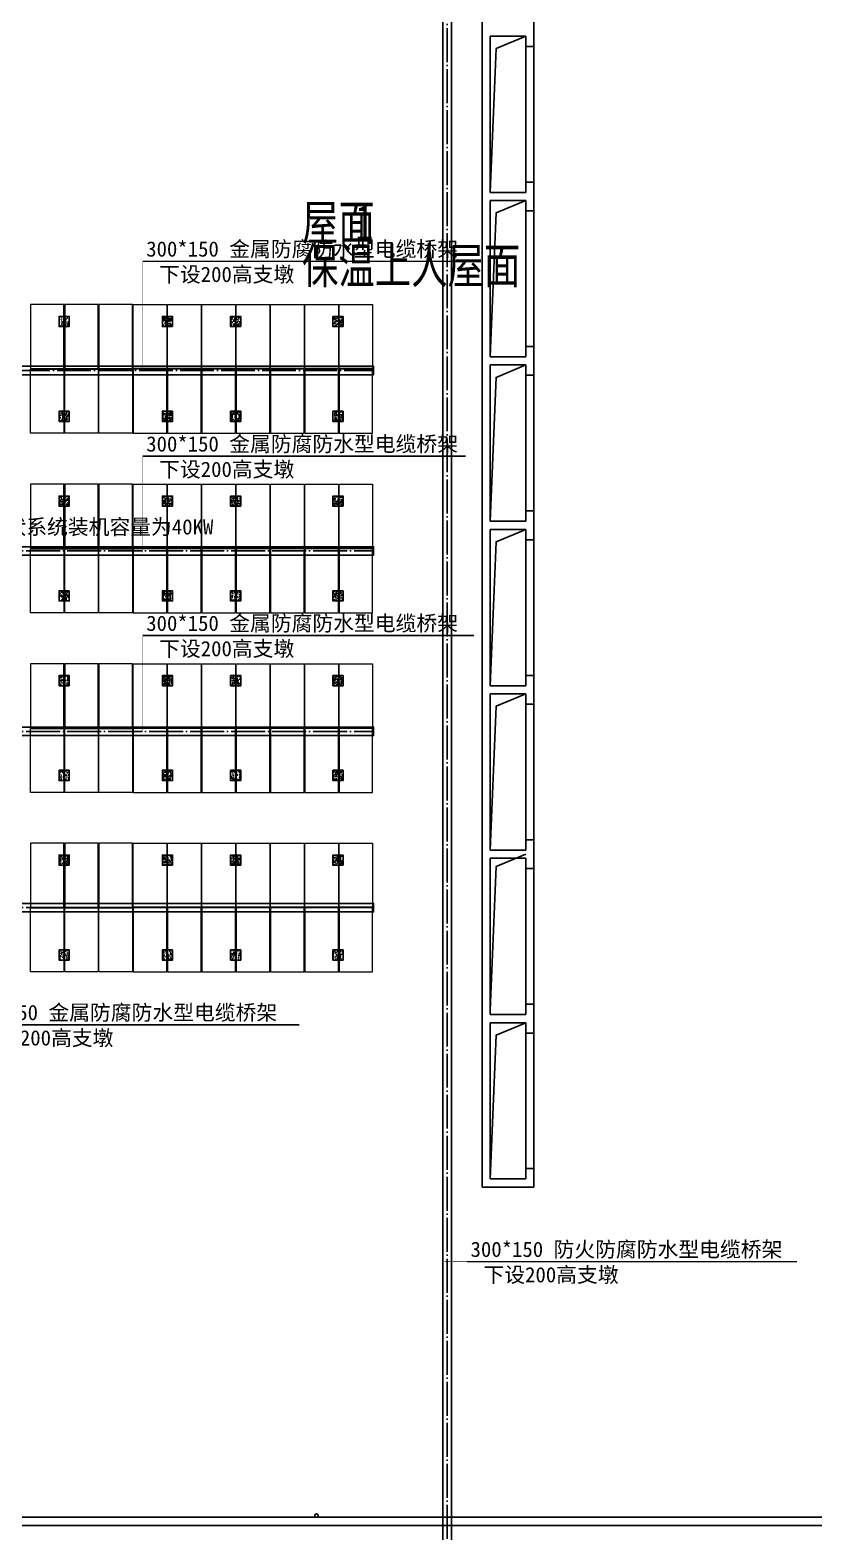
# Model space of a CAD drawing. Header units: millimetres. Extents: x -633009578 to 5705885, y -633235091 to 2571734.
# Drawn here: x 2802523 to 2825657, y 1718621 to 1762923 of the extents above; entities that cross this region are included whole.
import ezdxf

# ---------------------------------------------------------------- set-up
doc = ezdxf.new("R2010")
doc.units = ezdxf.units.MM
doc.header["$LTSCALE"] = 1000
doc.header["$MEASUREMENT"] = 0
doc.linetypes.add('DASH', pattern=[0.35, 0.25, -0.1])
doc.linetypes.add('DOTE', pattern=[2.42, 2, -0.2, 0.02, -0.2])
doc.layers.get('0').update_dxf_attribs({"color": 9})
for name, color, linetype in [('3T_WOOD', 21, 'Continuous'), ('A-OTHER(其它)', 192, 'Continuous'), ('A-ROOF(屋顶)', 11, 'Continuous'), ('A-ST(雨水管)', 161, 'Continuous'), ('A-TEXT(房间)', 243, 'Continuous'), ('A-WALL(墙)', 255, 'Continuous'), ('A-WINDOW（窗）', 4, 'Continuous'), ('尺寸线层', 3, 'Continuous'), ('电-桥架', 4, 'Continuous'), ('设备-箱柜', 3, 'Continuous')]:
    doc.layers.add(name, color=color, linetype=linetype)
doc.styles.add('_TCH', font='simhei.ttf', dxfattribs={"width": 0.75, "bigfont": 'hztxt.shx'})
doc.styles.add('ELEC-DIM', font='simhei.ttf')

# ---------------------------------------------------------------- blocks, each defined once
blk = doc.blocks.new('3030')
h = blk.add_hatch()
h.set_pattern_fill('AR-CONC', color=256, scale=20, angle=180, style=0)
h.set_pattern_definition([(230, (0, 0), (-143.4520365, 12.550427), [15, -165]), (175, (0, 0), (27.7502667, -150.4384267), [12, -132]), (280.4514, (-11.95, 1.05), (-115.7018763, -137.8879084), [12.748038, -140.2284224]), (226.1842, (-2e-14, -40), (-213.4482097, 33.103803), [22.5, -247.5]), (276.6356, (-17.79, -37.24), (-186.932541, -194.823574), [19.1220576, -210.3426]), (171.1842, (-2e-14, -40), (-186.932389, -194.82372), [18, -198]), (201, (-20, -30), (-119.3814104, 80.5237781), [15, -165]), (146, (-20, -30), (-48.6630664, -145.030009), [12, -132]), (251.4514, (-29.95, -23.29), (-168.0445257, -64.5060993), [12.748038, -140.2284224]), (217.5, (0, 0), (-2.43197106, -66.57877077), [0, -130.4, 0, -134, 0, -132.5]), (187.5, (0, 0), (-52.6139075, -78.8823424), [0, -76.4, 0, -127.4, 0, -50.5]), (147.5, (44.6, -3e-14), (-106.76448723, 4.51097435), [0, -50, 0, -156, 0, -207]), (137.5, (64.6, -4e-14), (-116.6372339, -20.0209965), [0, -65, 0, -103.6, 0, -147])])
h.paths.add_polyline_path([(7589906, -2127884), (7589906, -2127584), (7590206, -2127584), (7590206, -2127884)])
blk.add_lwpolyline([(7589906, -2127884), (7589906, -2127584), (7590206, -2127584), (7590206, -2127884)], close=True)
blk = doc.blocks.new('G$C91E54488')
at = {"color": 8, "lineweight": 0}
for points in [[(-112542.8, 103411.2), (-112542.8, 101522.2), (-111550.8, 101522.2), (-111550.8, 103411.2)], [(-111530.8, 103411.2), (-111530.8, 101522.2), (-110538.8, 101522.2), (-110538.8, 103411.2)], [(-110518.8, 103411.2), (-110518.8, 101522.2), (-109526.8, 101522.2), (-109526.8, 103411.2)], [(-108514.8, 103411.2), (-108514.8, 101522.2), (-109506.8, 101522.2), (-109506.8, 103411.2)], [(-107502.8, 103411.2), (-107502.8, 101522.2), (-108494.8, 101522.2), (-108494.8, 103411.2)], [(-106490.8, 103411.2), (-106490.8, 101522.2), (-107482.8, 101522.2), (-107482.8, 103411.2)], [(-105478.8, 103411.2), (-105478.8, 101522.2), (-106470.8, 101522.2), (-106470.8, 103411.2)], [(-104466.8, 103411.2), (-104466.8, 101522.2), (-105458.8, 101522.2), (-105458.8, 103411.2)], [(-103454.8, 103411.2), (-103454.8, 101522.2), (-104446.8, 101522.2), (-104446.8, 103411.2)], [(-102442.8, 103411.2), (-102442.8, 101522.2), (-103434.8, 101522.2), (-103434.8, 103411.2)], [(-112542.8, 99615.2), (-112542.8, 101504.2), (-111550.8, 101504.2), (-111550.8, 99615.2)], [(-111530.8, 99615.2), (-111530.8, 101504.2), (-110538.8, 101504.2), (-110538.8, 99615.2)], [(-110518.8, 99615.2), (-110518.8, 101504.2), (-109526.8, 101504.2), (-109526.8, 99615.2)], [(-108514.8, 99615.2), (-108514.8, 101504.2), (-109506.8, 101504.2), (-109506.8, 99615.2)], [(-107502.8, 99615.2), (-107502.8, 101504.2), (-108494.8, 101504.2), (-108494.8, 99615.2)], [(-106490.8, 99615.2), (-106490.8, 101504.2), (-107482.8, 101504.2), (-107482.8, 99615.2)], [(-105478.8, 99615.2), (-105478.8, 101504.2), (-106470.8, 101504.2), (-106470.8, 99615.2)], [(-104466.8, 99615.2), (-104466.8, 101504.2), (-105458.8, 101504.2), (-105458.8, 99615.2)], [(-103454.8, 99615.2), (-103454.8, 101504.2), (-104446.8, 101504.2), (-104446.8, 99615.2)], [(-102442.8, 99615.2), (-102442.8, 101504.2), (-103434.8, 101504.2), (-103434.8, 99615.2)], [(-112542.8, 98115.2), (-112542.8, 96226.2), (-111550.8, 96226.2), (-111550.8, 98115.2)], [(-111530.8, 98115.2), (-111530.8, 96226.2), (-110538.8, 96226.2), (-110538.8, 98115.2)], [(-110518.8, 98115.2), (-110518.8, 96226.2), (-109526.8, 96226.2), (-109526.8, 98115.2)], [(-108514.8, 98115.2), (-108514.8, 96226.2), (-109506.8, 96226.2), (-109506.8, 98115.2)], [(-107502.8, 98115.2), (-107502.8, 96226.2), (-108494.8, 96226.2), (-108494.8, 98115.2)], [(-106490.8, 98115.2), (-106490.8, 96226.2), (-107482.8, 96226.2), (-107482.8, 98115.2)], [(-105478.8, 98115.2), (-105478.8, 96226.2), (-106470.8, 96226.2), (-106470.8, 98115.2)], [(-104466.8, 98115.2), (-104466.8, 96226.2), (-105458.8, 96226.2), (-105458.8, 98115.2)], [(-103454.8, 98115.2), (-103454.8, 96226.2), (-104446.8, 96226.2), (-104446.8, 98115.2)], [(-102442.8, 98115.2), (-102442.8, 96226.2), (-103434.8, 96226.2), (-103434.8, 98115.2)], [(-112542.8, 94319.2), (-112542.8, 96208.2), (-111550.8, 96208.2), (-111550.8, 94319.2)], [(-111530.8, 94319.2), (-111530.8, 96208.2), (-110538.8, 96208.2), (-110538.8, 94319.2)], [(-110518.8, 94319.2), (-110518.8, 96208.2), (-109526.8, 96208.2), (-109526.8, 94319.2)], [(-108514.8, 94319.2), (-108514.8, 96208.2), (-109506.8, 96208.2), (-109506.8, 94319.2)], [(-107502.8, 94319.2), (-107502.8, 96208.2), (-108494.8, 96208.2), (-108494.8, 94319.2)], [(-106490.8, 94319.2), (-106490.8, 96208.2), (-107482.8, 96208.2), (-107482.8, 94319.2)], [(-105478.8, 94319.2), (-105478.8, 96208.2), (-106470.8, 96208.2), (-106470.8, 94319.2)], [(-104466.8, 94319.2), (-104466.8, 96208.2), (-105458.8, 96208.2), (-105458.8, 94319.2)], [(-103454.8, 94319.2), (-103454.8, 96208.2), (-104446.8, 96208.2), (-104446.8, 94319.2)], [(-102442.8, 94319.2), (-102442.8, 96208.2), (-103434.8, 96208.2), (-103434.8, 94319.2)], [(-112542.8, 92819.2), (-112542.8, 90930.2), (-111550.8, 90930.2), (-111550.8, 92819.2)], [(-111530.8, 92819.2), (-111530.8, 90930.2), (-110538.8, 90930.2), (-110538.8, 92819.2)], [(-110518.8, 92819.2), (-110518.8, 90930.2), (-109526.8, 90930.2), (-109526.8, 92819.2)], [(-108514.8, 92819.2), (-108514.8, 90930.2), (-109506.8, 90930.2), (-109506.8, 92819.2)], [(-107502.8, 92819.2), (-107502.8, 90930.2), (-108494.8, 90930.2), (-108494.8, 92819.2)], [(-106490.8, 92819.2), (-106490.8, 90930.2), (-107482.8, 90930.2), (-107482.8, 92819.2)], [(-105478.8, 92819.2), (-105478.8, 90930.2), (-106470.8, 90930.2), (-106470.8, 92819.2)], [(-104466.8, 92819.2), (-104466.8, 90930.2), (-105458.8, 90930.2), (-105458.8, 92819.2)], [(-103454.8, 92819.2), (-103454.8, 90930.2), (-104446.8, 90930.2), (-104446.8, 92819.2)], [(-102442.8, 92819.2), (-102442.8, 90930.2), (-103434.8, 90930.2), (-103434.8, 92819.2)], [(-112542.8, 89023.2), (-112542.8, 90912.2), (-111550.8, 90912.2), (-111550.8, 89023.2)], [(-111530.8, 89023.2), (-111530.8, 90912.2), (-110538.8, 90912.2), (-110538.8, 89023.2)], [(-110518.8, 89023.2), (-110518.8, 90912.2), (-109526.8, 90912.2), (-109526.8, 89023.2)], [(-108514.8, 89023.2), (-108514.8, 90912.2), (-109506.8, 90912.2), (-109506.8, 89023.2)], [(-107502.8, 89023.2), (-107502.8, 90912.2), (-108494.8, 90912.2), (-108494.8, 89023.2)], [(-106490.8, 89023.2), (-106490.8, 90912.2), (-107482.8, 90912.2), (-107482.8, 89023.2)], [(-105478.8, 89023.2), (-105478.8, 90912.2), (-106470.8, 90912.2), (-106470.8, 89023.2)], [(-104466.8, 89023.2), (-104466.8, 90912.2), (-105458.8, 90912.2), (-105458.8, 89023.2)], [(-103454.8, 89023.2), (-103454.8, 90912.2), (-104446.8, 90912.2), (-104446.8, 89023.2)], [(-102442.8, 89023.2), (-102442.8, 90912.2), (-103434.8, 90912.2), (-103434.8, 89023.2)], [(-112542.8, 87523.2), (-112542.8, 85634.2), (-111550.8, 85634.2), (-111550.8, 87523.2)], [(-111530.8, 87523.2), (-111530.8, 85634.2), (-110538.8, 85634.2), (-110538.8, 87523.2)], [(-110518.8, 87523.2), (-110518.8, 85634.2), (-109526.8, 85634.2), (-109526.8, 87523.2)], [(-108514.8, 87523.2), (-108514.8, 85634.2), (-109506.8, 85634.2), (-109506.8, 87523.2)], [(-107502.8, 87523.2), (-107502.8, 85634.2), (-108494.8, 85634.2), (-108494.8, 87523.2)], [(-106490.8, 87523.2), (-106490.8, 85634.2), (-107482.8, 85634.2), (-107482.8, 87523.2)], [(-105478.8, 87523.2), (-105478.8, 85634.2), (-106470.8, 85634.2), (-106470.8, 87523.2)], [(-104466.8, 87523.2), (-104466.8, 85634.2), (-105458.8, 85634.2), (-105458.8, 87523.2)], [(-103454.8, 87523.2), (-103454.8, 85634.2), (-104446.8, 85634.2), (-104446.8, 87523.2)], [(-102442.8, 87523.2), (-102442.8, 85634.2), (-103434.8, 85634.2), (-103434.8, 87523.2)], [(-112542.8, 83727.2), (-112542.8, 85616.2), (-111550.8, 85616.2), (-111550.8, 83727.2)], [(-111530.8, 83727.2), (-111530.8, 85616.2), (-110538.8, 85616.2), (-110538.8, 83727.2)], [(-110518.8, 83727.2), (-110518.8, 85616.2), (-109526.8, 85616.2), (-109526.8, 83727.2)], [(-108514.8, 83727.2), (-108514.8, 85616.2), (-109506.8, 85616.2), (-109506.8, 83727.2)], [(-107502.8, 83727.2), (-107502.8, 85616.2), (-108494.8, 85616.2), (-108494.8, 83727.2)], [(-106490.8, 83727.2), (-106490.8, 85616.2), (-107482.8, 85616.2), (-107482.8, 83727.2)], [(-105478.8, 83727.2), (-105478.8, 85616.2), (-106470.8, 85616.2), (-106470.8, 83727.2)], [(-104466.8, 83727.2), (-104466.8, 85616.2), (-105458.8, 85616.2), (-105458.8, 83727.2)], [(-103454.8, 83727.2), (-103454.8, 85616.2), (-104446.8, 85616.2), (-104446.8, 83727.2)], [(-102442.8, 83727.2), (-102442.8, 85616.2), (-103434.8, 85616.2), (-103434.8, 83727.2)]]:
    blk.add_lwpolyline(points, close=True, dxfattribs=at)
at = {"layer": 'A-OTHER(其它)'}
for points in [[(-98975, 106720), (-98798, 110964.9), (-97925, 111330)], [(-98975, 101870), (-98798, 106114.9), (-97925, 106480)], [(-98975, 97020), (-98798, 101264.9), (-97925, 101630)], [(-98975, 92170), (-98798, 96414.9), (-97925, 96780)], [(-98975, 87320), (-98798, 91564.9), (-97925, 91930)], [(-98975, 82590), (-98798, 86834.9), (-97925, 87200)], [(-98975, 77620), (-98798, 81864.9), (-97925, 82230)]]:
    blk.add_lwpolyline(points, dxfattribs=at)
at = {"layer": 'A-ROOF(屋顶)'}
for points in [[(-133060, 67640), (-66740, 67640), (-66740, 134860)], [(-133540, 87200), (-133540, 67400), (-66500, 67400)]]:
    blk.add_lwpolyline(points, dxfattribs=at)
at = {"layer": 'A-ST(雨水管)'}
for points in [[(-104100, 67640, 1), (-104100, 67740, 1)], [(-104100, 67640, -1), (-104100, 67740, -1)]]:
    blk.add_lwpolyline(points, format="xyb", close=True, dxfattribs=at)
at = {"layer": 'A-WALL(墙)'}
for p, q in [((-99215, 116300), (-99215, 111450)), ((-97685, 111450), (-97685, 111875)), ((-99215, 111450), (-99215, 106600)), ((-98975, 111330), (-98975, 106720)), ((-97925, 111330), (-98975, 111330)), ((-97925, 111330), (-97925, 111025)), ((-97685, 111025), (-97685, 111450)), ((-97925, 111025), (-97685, 111025)), ((-97685, 107025), (-97925, 107025)), ((-97925, 107025), (-97925, 106720)), ((-97685, 106600), (-97685, 107025)), ((-99215, 106600), (-99215, 101750)), ((-97925, 106720), (-98975, 106720)), ((-98975, 106480), (-98975, 101870)), ((-97925, 106480), (-98975, 106480)), ((-97925, 106480), (-97925, 106175)), ((-97685, 106175), (-97685, 106600)), ((-97925, 106175), (-97685, 106175)), ((-97685, 102175), (-97925, 102175)), ((-97925, 102175), (-97925, 101870)), ((-97685, 101750), (-97685, 102175)), ((-99215, 101750), (-99215, 96900)), ((-97925, 101870), (-98975, 101870)), ((-98975, 101630), (-98975, 97020)), ((-97925, 101630), (-98975, 101630)), ((-97925, 101630), (-97925, 101325)), ((-97685, 101325), (-97685, 101750)), ((-97925, 101325), (-97685, 101325)), ((-97685, 97325), (-97925, 97325)), ((-97925, 97325), (-97925, 97020)), ((-97685, 96900), (-97685, 97325)), ((-99215, 96900), (-99215, 92050)), ((-97925, 97020), (-98975, 97020)), ((-98975, 96780), (-98975, 92170)), ((-97925, 96780), (-98975, 96780)), ((-97925, 96780), (-97925, 96475)), ((-97685, 96475), (-97685, 96900)), ((-97925, 96475), (-97685, 96475)), ((-97925, 92170), (-98975, 92170)), ((-97685, 92475), (-97925, 92475)), ((-97925, 92475), (-97925, 92170)), ((-97685, 92050), (-97685, 92475)), ((-99215, 92050), (-99215, 87200)), ((-98975, 91930), (-98975, 87320)), ((-97925, 91930), (-98975, 91930)), ((-97925, 91930), (-97925, 91625)), ((-97685, 91625), (-97685, 92050)), ((-97925, 91625), (-97685, 91625)), ((-97925, 87320), (-98975, 87320)), ((-97685, 87625), (-97925, 87625)), ((-97925, 87625), (-97925, 87320)), ((-97685, 87200), (-97685, 87625)), ((-99215, 87200), (-99215, 82350)), ((-98975, 87080), (-98975, 82470)), ((-97925, 87080), (-98975, 87080)), ((-97925, 87080), (-97925, 86775)), ((-97685, 86775), (-97685, 87200)), ((-97925, 86775), (-97685, 86775)), ((-97925, 82470), (-98975, 82470)), ((-97685, 82775), (-97925, 82775)), ((-97925, 82775), (-97925, 82470)), ((-97685, 82350), (-97685, 82775)), ((-99215, 82350), (-99215, 77380)), ((-98975, 82230), (-98975, 77620)), ((-97925, 82230), (-98975, 82230)), ((-97925, 82230), (-97925, 81925)), ((-97685, 81925), (-97685, 82350)), ((-97925, 81925), (-97685, 81925)), ((-97925, 77620), (-98975, 77620)), ((-97685, 77925), (-97925, 77925)), ((-97925, 77925), (-97925, 77620)), ((-97685, 77380), (-97685, 77925)), ((-97685, 77380), (-99215, 77380))]:
    blk.add_line(p, q, dxfattribs=at)
at = {"layer": 'A-WINDOW（窗）', "linetype": 'DASH'}
for p, q in [((-97685, 111025), (-97925, 111025)), ((-97925, 107025), (-97685, 107025)), ((-97685, 106175), (-97925, 106175)), ((-97925, 102175), (-97685, 102175)), ((-97685, 101325), (-97925, 101325)), ((-97925, 97325), (-97685, 97325)), ((-97685, 96475), (-97925, 96475)), ((-97925, 92475), (-97685, 92475)), ((-97685, 91625), (-97925, 91625)), ((-97925, 87625), (-97685, 87625)), ((-97685, 86775), (-97925, 86775)), ((-97925, 82775), (-97685, 82775)), ((-97685, 81925), (-97925, 81925)), ((-97925, 77925), (-97685, 77925))]:
    blk.add_line(p, q, dxfattribs=at)
at = {"layer": 'A-WINDOW（窗）'}
for p, q in [((-97925, 111025), (-97925, 107025)), ((-97685, 111025), (-97685, 107025)), ((-97925, 106175), (-97925, 102175)), ((-97685, 106175), (-97685, 102175)), ((-97925, 101325), (-97925, 97325)), ((-97685, 101325), (-97685, 97325)), ((-97925, 96475), (-97925, 92475)), ((-97685, 96475), (-97685, 92475)), ((-97925, 91625), (-97925, 87625)), ((-97685, 91625), (-97685, 87625)), ((-97925, 86775), (-97925, 82775)), ((-97685, 86775), (-97685, 82775)), ((-97925, 81925), (-97925, 77925)), ((-97685, 81925), (-97685, 77925))]:
    blk.add_line(p, q, dxfattribs=at)
at = {"color": 8, "xscale": -1}
for p in [(7478511, 2230644.9), (7481558.8, 2230644.9), (7483571.9, 2230644.9), (7486591, 2230644.9), (7478511, 2225348.9), (7481558.8, 2225348.9), (7483571.9, 2225348.9), (7486591, 2225348.9), (7478511, 2220052.9), (7481558.8, 2220052.9), (7483571.9, 2220052.9), (7486591, 2220052.9), (7478511, 2214756.9), (7481558.8, 2214756.9), (7483571.9, 2214756.9), (7486591, 2214756.9)]:
    blk.add_blockref('3030', p, dxfattribs=at)
at = {"color": 8, "rotation": 180}
for p in [(7478511, -2027618.6), (7481558.8, -2027618.6), (7483571.9, -2027618.6), (7486591, -2027618.6), (7478511, -2032914.6), (7481558.8, -2032914.6), (7483571.9, -2032914.6), (7486591, -2032914.6), (7478511, -2038210.6), (7481558.8, -2038210.6), (7483571.9, -2038210.6), (7486591, -2038210.6), (7478511, -2043506.6), (7481558.8, -2043506.6), (7483571.9, -2043506.6), (7486591, -2043506.6)]:
    blk.add_blockref('3030', p, dxfattribs=at)
at = {"layer": 'A-TEXT(房间)', "style": '_TCH', "width": 0.75}
for s, p in [('屋面', (-104527.4, 105308.6)), ('1', (-102952.4, 105308.6)), ('保温上人屋面', (-104527.4, 104036.3))]:
    blk.add_text(s, height=1050, dxfattribs=at).set_placement(p)
blk = doc.blocks.new('sdafsfd')
at = {"color": 5, "lineweight": 0}
for points in [[(7508782, -2530384), (7508782, -2532273), (7509774, -2532273), (7509774, -2530384)], [(7509794, -2530384), (7509794, -2532273), (7510786, -2532273), (7510786, -2530384)], [(7510806, -2530384), (7510806, -2532273), (7511798, -2532273), (7511798, -2530384)], [(7512810, -2530384), (7512810, -2532273), (7511818, -2532273), (7511818, -2530384)], [(7513822, -2530384), (7513822, -2532273), (7512830, -2532273), (7512830, -2530384)], [(7514834, -2530384), (7514834, -2532273), (7513842, -2532273), (7513842, -2530384)], [(7515846, -2530384), (7515846, -2532273), (7514854, -2532273), (7514854, -2530384)], [(7516858, -2530384), (7516858, -2532273), (7515866, -2532273), (7515866, -2530384)], [(7517870, -2530384), (7517870, -2532273), (7516878, -2532273), (7516878, -2530384)], [(7518882, -2530384), (7518882, -2532273), (7517890, -2532273), (7517890, -2530384)], [(7508782, -2534180), (7508782, -2532291), (7509774, -2532291), (7509774, -2534180)], [(7509794, -2534180), (7509794, -2532291), (7510786, -2532291), (7510786, -2534180)], [(7510806, -2534180), (7510806, -2532291), (7511798, -2532291), (7511798, -2534180)], [(7512810, -2534180), (7512810, -2532291), (7511818, -2532291), (7511818, -2534180)], [(7513822, -2534180), (7513822, -2532291), (7512830, -2532291), (7512830, -2534180)], [(7514834, -2534180), (7514834, -2532291), (7513842, -2532291), (7513842, -2534180)], [(7515846, -2534180), (7515846, -2532291), (7514854, -2532291), (7514854, -2534180)], [(7516858, -2534180), (7516858, -2532291), (7515866, -2532291), (7515866, -2534180)], [(7517870, -2534180), (7517870, -2532291), (7516878, -2532291), (7516878, -2534180)], [(7518882, -2534180), (7518882, -2532291), (7517890, -2532291), (7517890, -2534180)]]:
    blk.add_lwpolyline(points, close=True, dxfattribs=at)
at = {"xscale": -1}
for p in [(15099836, -403150), (15102883, -403150), (15104896, -403150), (15107916, -403150)]:
    blk.add_blockref('3030', p, dxfattribs=at)
at = {"rotation": 180}
for p in [(15099836, -4661413), (15102883, -4661413), (15104896, -4661413), (15107916, -4661413)]:
    blk.add_blockref('3030', p, dxfattribs=at)

msp = doc.modelspace()

# ---------------------------------------------------------------- linework, layer by layer
at = {"layer": '电-桥架', "color": 5, "linetype": 'DOTE', "ltscale": 0.5}
for p, q in [((2814833, 1776287.5), (2814833, 1661035)), ((2786381.5, 1752881), (2812659, 1752881)), ((2786681.5, 1747558.5), (2812659, 1747558.5)), ((2786681.5, 1742236), (2812659, 1742236)), ((2786681.5, 1737037.5), (2812659, 1737037.5))]:
    msp.add_line(p, q, dxfattribs=at)
at = {"layer": '电-桥架', "ltscale": 0.5}
msp.add_lwpolyline([(2814708, 1661035), (2814708, 1776287.5), (2814958, 1776287.5), (2814958, 1661035)], close=True, dxfattribs=at)
for points in [[(2786381.5, 1753006), (2812659, 1753006), (2812659, 1752756), (2786381.5, 1752756)], [(2786681.5, 1747683.5), (2812659, 1747683.5), (2812659, 1747433.5), (2786681.5, 1747433.5)], [(2786681.5, 1742361), (2812659, 1742361), (2812659, 1742111), (2786681.5, 1742111)], [(2786681.5, 1737162.5), (2812659, 1737162.5), (2812659, 1736912.5), (2786681.5, 1736912.5)]]:
    msp.add_lwpolyline(points, dxfattribs=at)
at = {"layer": '设备-箱柜', "color": 6}
for points in [[(2805851.3, 1752866, 15, 15, 0), (2805851.3, 1756101.9, 15, 15, 0), (2805851.3, 1756101.9, 45, 45, 0), (2815235, 1756101.9, 45, 45, 0)], [(2805851.3, 1747511.5, 15, 15, 0), (2805851.3, 1750351.9, 15, 15, 0), (2805851.3, 1750351.9, 45, 45, 0), (2815375, 1750351.9, 45, 45, 0)], [(2805851.3, 1742230.5, 15, 15, 0), (2805851.3, 1745061.9, 15, 15, 0), (2805851.3, 1745061.9, 45, 45, 0), (2815628.2, 1745061.9, 45, 45, 0)], [(2800514.8, 1737004.5, 15, 15, 0), (2800514.8, 1733580.4, 15, 15, 0), (2800514.8, 1733580.4, 45, 45, 0), (2810473, 1733580.4, 45, 45, 0)], [(2814747.6, 1726595.1, 15, 15, 0), (2815422.2, 1726595.1, 15, 15, 0), (2815422.2, 1726595.1, 45, 45, 0), (2825155.8, 1726595.1, 45, 45, 0)]]:
    msp.add_lwpolyline(points, format="xyseb", dxfattribs=at)

# ---------------------------------------------------------------- block references
at = {"layer": '3T_WOOD'}
msp.add_blockref('G$C91E54488', (2915076, 1651413.5), dxfattribs=at)
at = {"layer": '尺寸线层'}
for p in [(-4706248.5, 4285208.3), (-4706248.5, 4279912.3), (-4706248.5, 4274616.3), (-4706248.5, 4269320.3)]:
    msp.add_blockref('sdafsfd', p, dxfattribs=at)

# ---------------------------------------------------------------- texts
at = {"layer": '设备-箱柜', "color": 6, "style": 'ELEC-DIM'}
for s, p in [('300*150 金属防腐防水型电缆桥架', (2805951.9, 1756240.2)), ('下设200高支墩', (2806333.5, 1755491.5)), ('300*150 金属防腐防水型电缆桥架', (2805951.9, 1750490.2)), ('下设200高支墩', (2806333.5, 1749741.5)), ('160片250Wp晶硅电池组件，光伏系统装机容量为40KW', (2793824.7, 1748043.7)), ('300*150 金属防腐防水型电缆桥架', (2805951.9, 1745200.2)), ('下设200高支墩', (2806333.5, 1744451.5)), ('300*150 金属防腐防水型电缆桥架', (2800615.4, 1733718.7)), ('下设200高支墩', (2800997, 1732970)), ('300*150 防火防腐防水型电缆桥架', (2815522.7, 1726733.4)), ('下设200高支墩', (2815904.3, 1725984.6))]:
    msp.add_text(s, height=450, dxfattribs=at).set_placement(p)

doc.saveas('drawing.dxf')
